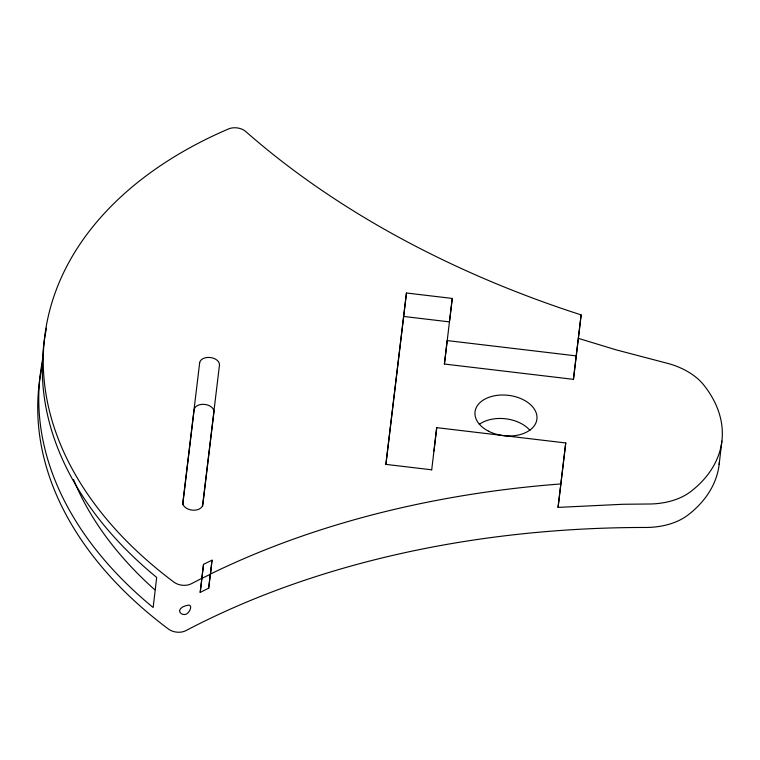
<?xml version="1.0" encoding="UTF-8"?>
<svg xmlns="http://www.w3.org/2000/svg" width="760" height="760" viewBox="0 0 760 760"><rect width="100%" height="100%" fill="white"/><g stroke="black" fill="none" stroke-linecap="round" stroke-linejoin="round"><path stroke-width="1.14" d="M200.193 592.401L203.537 564.309L212.002 560.196L208.677 588.183L200.193 592.401L201.884 578.389L210.349 574.265L208.677 588.183M385.928 464.36L406.457 292.999L452.248 298.433L449.625 320.71M433.96 451.117L436.715 427.661L565.744 442.966L558.058 507.395L622.943 504.269L648.337 504.013A62.31 40.632 6.7 0 0 691.049 491.34A149.083 97.213 6.7 0 0 703.817 385.082A62.31 40.632 6.7 0 0 665.313 362.776L616.303 349.894L578.379 338.371L581.134 314.906L571.064 311.609A811.794 529.369 6.7 0 1 245.67 131.461A12.464 8.123 6.7 0 0 228.551 128.924A467.305 304.731 6.7 0 0 174.068 582.217A12.464 8.123 6.7 0 0 191.311 583.765L201.846 578.332L203.537 564.309M578.379 338.371L573.448 379.344L444.419 364.04L447.174 340.575L576.203 355.889L581.134 314.906M558.058 507.395L565.744 442.966M573.448 379.344L576.203 355.889M719.131 464.569L721.886 441.113M182.723 504.792L194.151 409.706A9.966 6.498 6.7 0 1 204.82 404.424A9.966 6.498 6.7 0 1 213.95 412.053L202.663 505.97M212.002 560.196L210.567 574A811.794 529.369 6.7 0 1 560.813 483.94M406.457 292.999L385.861 464.379L431.651 469.803M431.708 469.851L436.715 427.661M444.419 364.04L452.248 298.433M403.702 316.454L449.492 321.888M479.265 424.384A31.15 20.311 6.7 0 1 529.948 430.397M719.369 462.222A149.083 97.213 6.7 0 1 688.294 514.805A62.31 40.632 6.7 0 1 645.582 527.468A811.784 529.369 6.7 0 0 185.801 630.676A12.464 8.123 6.7 0 1 168.559 629.137A467.305 304.731 6.7 0 1 41.933 367.004M42.721 359.413A467.315 304.731 6.7 0 0 153.149 607.506L156.684 577.429A467.315 304.731 6.7 0 1 46.493 328.187M154.736 589.75A448.618 292.543 6.7 0 1 73.511 479.474M179.522 610.508C179.502 614.564 185.525 615.942 187.881 612.911A5.918 3.097 -51.4 0 0 190.618 607.819A5.918 3.097 -51.4 0 0 188.803 605.102C185.355 605.606 180.766 606.898 179.522 610.508M199.661 362.795L182.865 502.483A9.966 6.498 6.7 0 0 191.995 510.112A9.966 6.498 6.7 0 0 202.673 504.839L219.459 365.142A9.966 6.498 6.7 0 0 210.33 357.513A9.966 6.498 6.7 0 0 199.661 362.795M488.404 431.129A31.15 20.311 6.7 0 0 536.911 419.168A31.15 20.311 6.7 0 0 492.603 396.197A31.15 20.311 6.7 0 0 488.404 431.129"/></g></svg>
